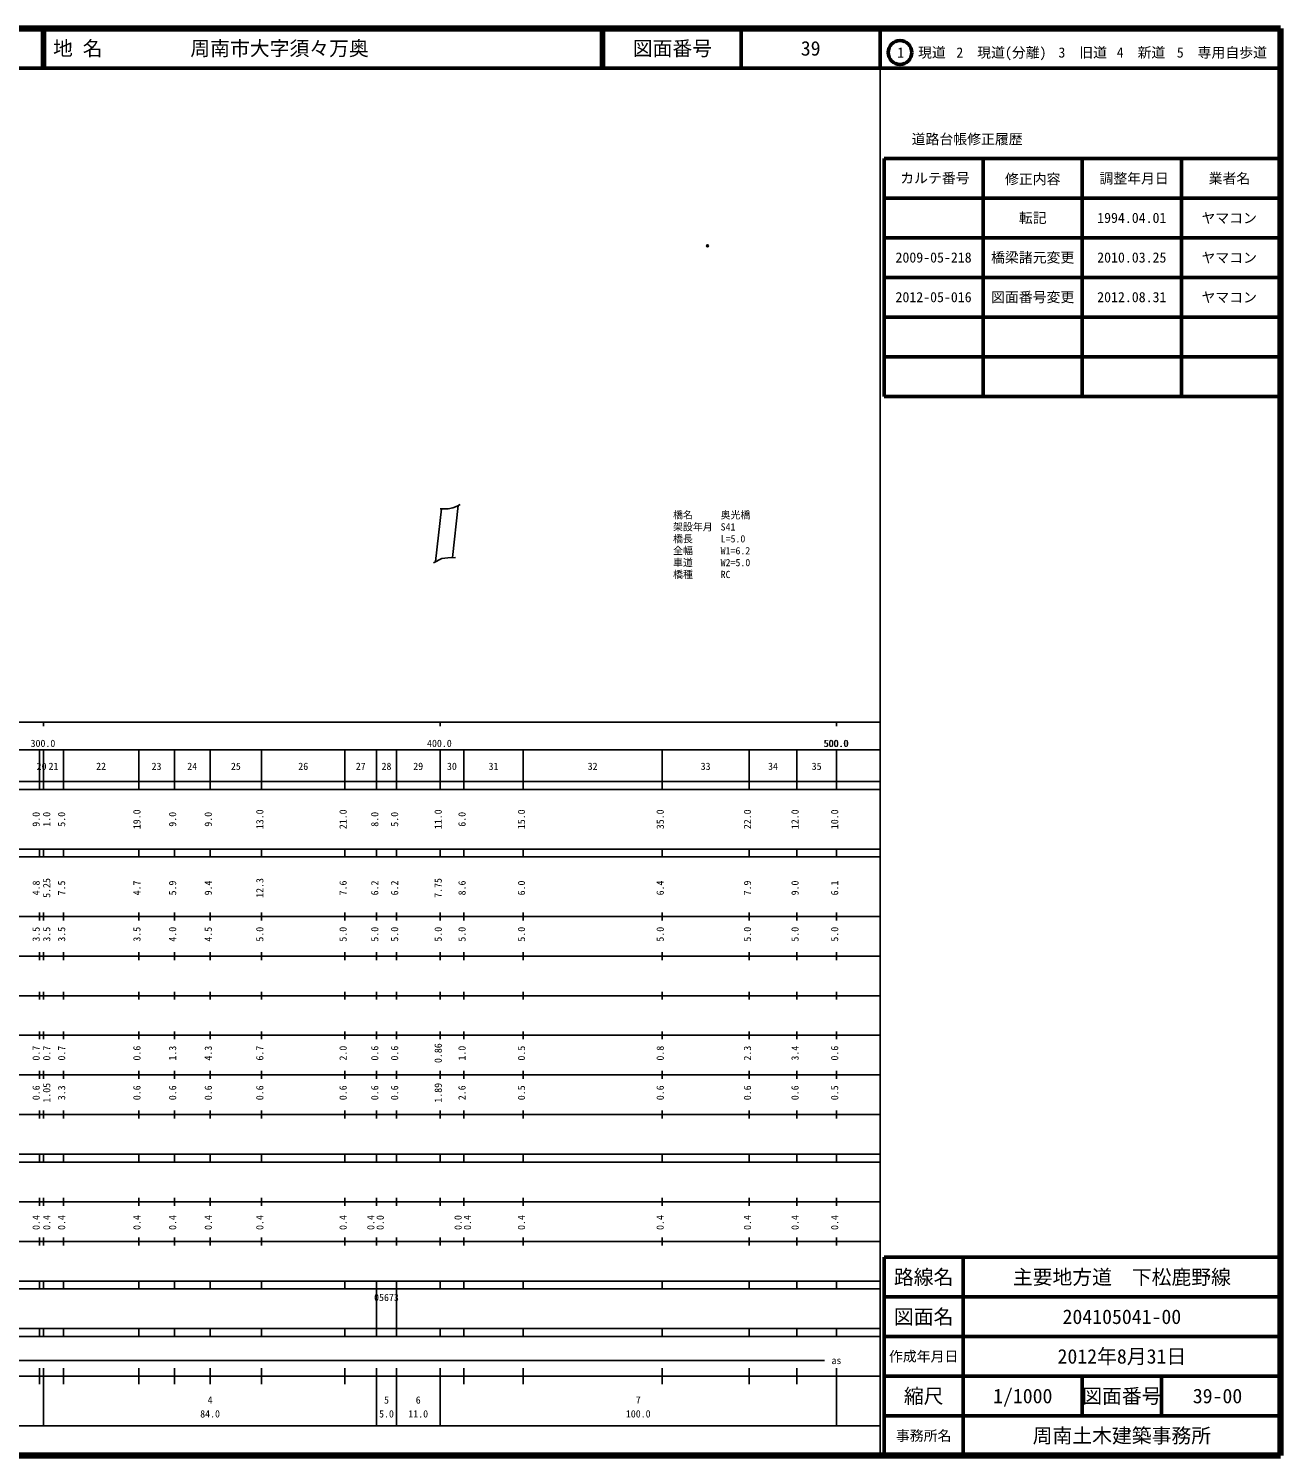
# Model space of a CAD drawing. Units: millimetres on the paper, with parts at other scales. Extents: x 40 to 680, y 20 to 380.
# Drawn here: x 364.2 to 680, y 20 to 380 of the extents above; entities that cross this region are included whole.
import ezdxf
from ezdxf.enums import TextEntityAlignment as Align

# ---------------------------------------------------------------- set-up
doc = ezdxf.new("R2010")
doc.units = ezdxf.units.MM
doc.header["$PDMODE"] = 32
doc.header["$PDSIZE"] = 0.5
for name, color, linetype in [('M-OTRS', 6, 'Continuous'), ('M-STR-HTXT', 7, 'Continuous'), ('M-TTL-TXT', 7, 'Continuous')]:
    doc.layers.add(name, color=color, linetype=linetype)
for name, color, linetype, lineweight in [('M-STR-STR1', 1, 'Continuous', 25), ('M-TTL', 2, 'Continuous', 140), ('M-TTL-BAND', 7, 'Continuous', 25), ('M-TTL-FRAM', 2, 'Continuous', 50), ('M-TTL-LINE', 7, 'Continuous', 50)]:
    doc.layers.add(name, color=color, linetype=linetype, lineweight=lineweight)
doc.styles.add('ＭＳ ゴシック', font='')
doc.styles.get('ＭＳ ゴシック').set_extended_font_data('MS Gothic')

msp = doc.modelspace()

# ---------------------------------------------------------------- linework, layer by layer
at = {"layer": 'M-OTRS'}
msp.add_point((535.479, 325.206), dxfattribs=at)
at = {"layer": 'M-STR-STR1'}
for p, q in [((472.566, 259.661), (471.156, 246.506)), ((466.864, 245.499), (468.388, 258.85))]:
    msp.add_line(p, q, dxfattribs=at)
for points in [[(468.044, 258.848), (470.067, 258.855), (471.221, 259.079), (472.304, 259.503), (473.046, 259.95)], [(466.319, 245.236), (468.488, 246.282), (469.992, 246.479), (471.877, 246.522)]]:
    msp.add_lwpolyline(points, dxfattribs=at)
at = {"layer": 'M-TTL'}
for p, q in [((680, 380), (40, 380)), ((680, 20), (680, 380)), ((40, 20), (680, 20))]:
    msp.add_line(p, q, dxfattribs=at)
at = {"layer": 'M-TTL-BAND'}
for p, q in [((579, 20), (579, 370)), ((40, 205), (579, 205)), ((368, 205), (368, 204)), ((468, 205), (468, 204)), ((568, 205), (568, 204)), ((68, 198), (579, 198)), ((367, 188), (367, 198)), ((368, 188), (368, 198)), ((373, 188), (373, 198)), ((392, 188), (392, 198)), ((401, 188), (401, 198)), ((410, 188), (410, 198)), ((423, 188), (423, 198)), ((444, 188), (444, 198)), ((452, 188), (452, 198)), ((457, 188), (457, 198)), ((468, 188), (468, 198)), ((474, 188), (474, 198)), ((489, 188), (489, 198)), ((524, 188), (524, 198)), ((546, 188), (546, 198)), ((558, 188), (558, 198)), ((568, 188), (568, 198)), ((40, 190), (579, 190)), ((40, 188), (579, 188)), ((40, 173), (579, 173)), ((367, 171), (367, 173)), ((368, 171), (368, 173)), ((373, 171), (373, 173)), ((392, 171), (392, 173)), ((401, 171), (401, 173)), ((410, 171), (410, 173)), ((423, 171), (423, 173)), ((444, 171), (444, 173)), ((452, 171), (452, 173)), ((457, 171), (457, 173)), ((468, 171), (468, 173)), ((474, 171), (474, 173)), ((489, 171), (489, 173)), ((524, 171), (524, 173)), ((546, 171), (546, 173)), ((558, 171), (558, 173)), ((568, 171), (568, 173)), ((40, 171), (579, 171)), ((40, 156), (579, 156)), ((367, 155), (367, 157)), ((368, 155), (368, 157)), ((373, 155), (373, 157)), ((392, 155), (392, 157)), ((401, 155), (401, 157)), ((410, 155), (410, 157)), ((423, 155), (423, 157)), ((444, 155), (444, 157)), ((452, 155), (452, 157)), ((457, 155), (457, 157)), ((468, 155), (468, 157)), ((474, 155), (474, 157)), ((489, 155), (489, 157)), ((524, 155), (524, 157)), ((546, 155), (546, 157)), ((558, 155), (558, 157)), ((568, 155), (568, 157)), ((46, 146), (579, 146)), ((367, 145), (367, 147)), ((368, 145), (368, 147)), ((373, 145), (373, 147)), ((392, 145), (392, 147)), ((401, 145), (401, 147)), ((410, 145), (410, 147)), ((423, 145), (423, 147)), ((444, 145), (444, 147)), ((452, 145), (452, 147)), ((457, 145), (457, 147)), ((468, 145), (468, 147)), ((474, 145), (474, 147)), ((489, 145), (489, 147)), ((524, 145), (524, 147)), ((546, 145), (546, 147)), ((558, 145), (558, 147)), ((568, 145), (568, 147)), ((367, 135), (367, 137)), ((368, 135), (368, 137)), ((373, 135), (373, 137)), ((392, 135), (392, 137)), ((401, 135), (401, 137)), ((410, 135), (410, 137)), ((423, 135), (423, 137)), ((444, 135), (444, 137)), ((452, 135), (452, 137)), ((457, 135), (457, 137)), ((468, 135), (468, 137)), ((474, 135), (474, 137)), ((489, 135), (489, 137)), ((524, 135), (524, 137)), ((546, 135), (546, 137)), ((558, 135), (558, 137)), ((568, 135), (568, 137)), ((52, 136), (579, 136)), ((46, 126), (579, 126)), ((367, 125), (367, 127)), ((368, 125), (368, 127)), ((373, 125), (373, 127)), ((392, 125), (392, 127)), ((401, 125), (401, 127)), ((410, 125), (410, 127)), ((423, 125), (423, 127)), ((444, 125), (444, 127)), ((452, 125), (452, 127)), ((457, 125), (457, 127)), ((468, 125), (468, 127)), ((474, 125), (474, 127)), ((489, 125), (489, 127)), ((524, 125), (524, 127)), ((546, 125), (546, 127)), ((558, 125), (558, 127)), ((568, 125), (568, 127)), ((52, 116), (579, 116)), ((367, 115), (367, 117)), ((368, 115), (368, 117)), ((373, 115), (373, 117)), ((392, 115), (392, 117)), ((401, 115), (401, 117)), ((410, 115), (410, 117)), ((423, 115), (423, 117)), ((444, 115), (444, 117)), ((452, 115), (452, 117)), ((457, 115), (457, 117)), ((468, 115), (468, 117)), ((474, 115), (474, 117)), ((489, 115), (489, 117)), ((524, 115), (524, 117)), ((546, 115), (546, 117)), ((558, 115), (558, 117)), ((568, 115), (568, 117)), ((46, 106), (579, 106)), ((367, 105), (367, 107)), ((368, 105), (368, 107)), ((373, 105), (373, 107)), ((392, 105), (392, 107)), ((401, 105), (401, 107)), ((410, 105), (410, 107)), ((423, 105), (423, 107)), ((444, 105), (444, 107)), ((452, 105), (452, 107)), ((457, 105), (457, 107)), ((468, 105), (468, 107)), ((474, 105), (474, 107)), ((489, 105), (489, 107)), ((524, 105), (524, 107)), ((546, 105), (546, 107)), ((558, 105), (558, 107)), ((568, 105), (568, 107)), ((40, 96), (579, 96)), ((40, 94), (579, 94)), ((367, 94), (367, 96)), ((368, 94), (368, 96)), ((373, 94), (373, 96)), ((392, 94), (392, 96)), ((401, 94), (401, 96)), ((410, 94), (410, 96)), ((423, 94), (423, 96)), ((444, 94), (444, 96)), ((452, 94), (452, 96)), ((457, 94), (457, 96)), ((468, 94), (468, 96)), ((474, 94), (474, 96)), ((489, 94), (489, 96)), ((524, 94), (524, 96)), ((546, 94), (546, 96)), ((558, 94), (558, 96)), ((568, 94), (568, 96)), ((49, 84), (579, 84)), ((367, 83), (367, 85)), ((368, 83), (368, 85)), ((373, 83), (373, 85)), ((392, 83), (392, 85)), ((401, 83), (401, 85)), ((410, 83), (410, 85)), ((423, 83), (423, 85)), ((444, 83), (444, 85)), ((452, 83), (452, 85)), ((457, 83), (457, 85)), ((468, 83), (468, 85)), ((474, 83), (474, 85)), ((489, 83), (489, 85)), ((524, 83), (524, 85)), ((546, 83), (546, 85)), ((558, 83), (558, 85)), ((568, 83), (568, 85)), ((40, 74), (579, 74)), ((367, 73), (367, 75)), ((368, 73), (368, 75)), ((373, 73), (373, 75)), ((392, 73), (392, 75)), ((401, 73), (401, 75)), ((410, 73), (410, 75)), ((423, 73), (423, 75)), ((444, 73), (444, 75)), ((452, 73), (452, 75)), ((457, 73), (457, 75)), ((468, 73), (468, 75)), ((474, 73), (474, 75)), ((489, 73), (489, 75)), ((524, 73), (524, 75)), ((546, 73), (546, 75)), ((558, 73), (558, 75)), ((568, 73), (568, 75)), ((40, 64), (579, 64)), ((40, 62), (579, 62)), ((367, 62), (367, 64)), ((368, 62), (368, 64)), ((373, 62), (373, 64)), ((392, 62), (392, 64)), ((401, 62), (401, 64)), ((410, 62), (410, 64)), ((423, 62), (423, 64)), ((444, 62), (444, 64)), ((452, 62), (452, 64)), ((452, 52), (452, 62)), ((457, 62), (457, 64)), ((457, 52), (457, 62)), ((468, 62), (468, 64)), ((474, 62), (474, 64)), ((489, 62), (489, 64)), ((524, 62), (524, 64)), ((546, 62), (546, 64)), ((558, 62), (558, 64)), ((568, 62), (568, 64)), ((40, 52), (579, 52)), ((367, 50), (367, 52)), ((368, 50), (368, 52)), ((373, 50), (373, 52)), ((392, 50), (392, 52)), ((401, 50), (401, 52)), ((410, 50), (410, 52)), ((423, 50), (423, 52)), ((444, 50), (444, 52)), ((452, 50), (452, 52)), ((457, 50), (457, 52)), ((468, 50), (468, 52)), ((474, 50), (474, 52)), ((489, 50), (489, 52)), ((524, 50), (524, 52)), ((546, 50), (546, 52)), ((558, 50), (558, 52)), ((568, 50), (568, 52)), ((40, 50), (579, 50)), ((71, 44), (565, 44)), ((40, 40), (579, 40)), ((367, 38), (367, 42)), ((368, 27.5), (368, 42)), ((373, 38), (373, 42)), ((392, 38), (392, 42)), ((401, 38), (401, 42)), ((410, 38), (410, 42)), ((423, 38), (423, 42)), ((444, 38), (444, 42)), ((452, 27.5), (452, 42)), ((457, 27.5), (457, 42)), ((468, 27.5), (468, 42)), ((474, 38), (474, 42)), ((489, 38), (489, 42)), ((524, 38), (524, 42)), ((546, 38), (546, 42)), ((558, 38), (558, 42)), ((568, 27.5), (568, 42)), ((68, 27.5), (579, 27.5))]:
    msp.add_line(p, q, dxfattribs=at)
at = {"layer": 'M-TTL-FRAM'}
for p, q in [((580, 347.197), (580, 287.197)), ((580, 347.197), (680, 347.197)), ((580, 287.197), (680, 287.197)), ((680, 70), (580, 70)), ((580, 70), (580, 20))]:
    msp.add_line(p, q, dxfattribs=at)
at = {"layer": 'M-TTL-LINE'}
for p, q in [((367.75, 380), (367.75, 370)), ((368.25, 380), (368.25, 370)), ((508.747, 380), (508.747, 370)), ((509.247, 380), (509.247, 370)), ((543.997, 380), (543.997, 370)), ((579, 380), (579, 370)), ((40, 370), (680, 370)), ((605, 347.197), (605, 287.197)), ((630, 347.197), (630, 287.197)), ((655, 347.197), (655, 287.197)), ((580, 337.197), (680, 337.197)), ((580, 327.197), (680, 327.197)), ((580, 317.197), (680, 317.197)), ((580, 307.197), (680, 307.197)), ((580, 297.197), (680, 297.197)), ((600, 70), (600, 20)), ((680, 60), (580, 60)), ((680, 50), (580, 50)), ((680, 40), (580, 40)), ((630, 40), (630, 30)), ((650, 40), (650, 30)), ((680, 30), (580, 30))]:
    msp.add_line(p, q, dxfattribs=at)
msp.add_circle((584.031, 373.958), 3, dxfattribs=at)

# ---------------------------------------------------------------- texts
at = {"layer": 'M-STR-HTXT', "style": 'ＭＳ ゴシック'}
for s, p in [('橋名', (526.786, 255.802)), ('奥光橋', (538.786, 255.802)), ('橋長', (526.786, 249.802)), ('架設年月', (526.786, 252.802)), ('S41', (538.786, 252.802)), ('L=5.0', (538.786, 249.802)), ('全幅', (526.786, 246.802)), ('W1=6.2', (538.786, 246.802)), ('車道', (526.786, 243.802)), ('W2=5.0', (538.786, 243.802)), ('橋種', (526.786, 240.802)), ('RC', (538.786, 240.802))]:
    msp.add_text(s, height=1.833, dxfattribs=at).set_placement(p, align=Align.BOTTOM_LEFT)
at = {"layer": 'M-TTL-BAND', "style": 'ＭＳ ゴシック'}
for s, p in [('300.0', (367.844, 198.195)), ('400.0', (467.844, 198.195)), ('500.0', (567.844, 198.195)), ('500.0', (568, 198.195)), ('20', (367.5, 192.405)), ('21', (370.5, 192.405)), ('22', (382.5, 192.405)), ('23', (396.5, 192.405)), ('24', (405.5, 192.405)), ('25', (416.5, 192.405)), ('26', (433.5, 192.405)), ('27', (448, 192.405)), ('28', (454.5, 192.405)), ('29', (462.5, 192.405)), ('30', (471, 192.405)), ('31', (481.5, 192.405)), ('32', (506.5, 192.405)), ('33', (535, 192.405)), ('34', (552, 192.405)), ('35', (563, 192.405)), ('as', (568, 42.5)), ('4', (410, 32.523)), ('5', (454.5, 32.523)), ('6', (462.5, 32.523)), ('7', (518, 32.523)), ('84.0', (410, 29.033)), ('5.0', (454.5, 29.033)), ('11.0', (462.5, 29.033)), ('100.0', (518, 29.033))]:
    msp.add_text(s, height=1.833, dxfattribs=at).set_placement(p, align=Align.BOTTOM_CENTER)
for s, p in [('9.0', (367.577, 180.5)), ('1.0', (370.244, 180.5)), ('5.0', (374, 180.5)), ('19.0', (393, 180.5)), ('9.0', (402, 180.5)), ('9.0', (411, 180.5)), ('13.0', (424, 180.5)), ('21.0', (445, 180.5)), ('8.0', (453, 180.5)), ('5.0', (458, 180.5)), ('11.0', (469, 180.5)), ('6.0', (475, 180.5)), ('15.0', (490, 180.5)), ('35.0', (525, 180.5)), ('22.0', (547, 180.5)), ('12.0', (559, 180.5)), ('10.0', (569, 180.5)), ('4.8', (367.577, 163.174)), ('5.25', (370.244, 163.174)), ('7.5', (374, 163.174)), ('4.7', (393, 163.174)), ('5.9', (402, 163.174)), ('9.4', (411, 163.174)), ('12.3', (424, 163.174)), ('7.6', (445, 163.174)), ('6.2', (453, 163.174)), ('6.2', (458, 163.174)), ('7.75', (469, 163.174)), ('8.6', (475, 163.174)), ('6.0', (490, 163.174)), ('6.4', (525, 163.174)), ('7.9', (547, 163.174)), ('9.0', (559, 163.174)), ('6.1', (569, 163.174)), ('3.5', (367.577, 151.5)), ('3.5', (370.244, 151.5)), ('3.5', (374, 151.5)), ('3.5', (393, 151.5)), ('4.0', (402, 151.5)), ('4.5', (411, 151.5)), ('5.0', (424, 151.5)), ('5.0', (445, 151.5)), ('5.0', (453, 151.5)), ('5.0', (458, 151.5)), ('5.0', (469, 151.5)), ('5.0', (475, 151.5)), ('5.0', (490, 151.5)), ('5.0', (525, 151.5)), ('5.0', (547, 151.5)), ('5.0', (559, 151.5)), ('5.0', (569, 151.5)), ('0.7', (367.577, 121.5)), ('0.7', (370.244, 121.5)), ('0.7', (374, 121.5)), ('0.6', (393, 121.5)), ('1.3', (402, 121.5)), ('4.3', (411, 121.5)), ('6.7', (424, 121.5)), ('2.0', (445, 121.5)), ('0.6', (453, 121.5)), ('0.6', (458, 121.5)), ('0.86', (469, 121.5)), ('1.0', (475, 121.5)), ('0.5', (490, 121.5)), ('0.8', (525, 121.5)), ('2.3', (547, 121.5)), ('3.4', (559, 121.5)), ('0.6', (569, 121.5)), ('0.6', (367.577, 111.5)), ('1.05', (370.244, 111.5)), ('3.3', (374, 111.5)), ('0.6', (393, 111.5)), ('0.6', (402, 111.5)), ('0.6', (411, 111.5)), ('0.6', (424, 111.5)), ('0.6', (445, 111.5)), ('0.6', (453, 111.5)), ('0.6', (458, 111.5)), ('1.89', (469, 111.5)), ('2.6', (475, 111.5)), ('0.5', (490, 111.5)), ('0.6', (525, 111.5)), ('0.6', (547, 111.5)), ('0.6', (559, 111.5)), ('0.5', (569, 111.5)), ('0.4', (367.577, 78.764)), ('0.4', (370.244, 78.764)), ('0.4', (374, 78.764)), ('0.4', (393, 78.764)), ('0.4', (402, 78.764)), ('0.4', (411, 78.764)), ('0.4', (424, 78.764)), ('0.4', (445, 78.764)), ('0.4', (452, 78.764)), ('0.0', (454.37, 78.764)), ('0.0', (474, 78.764)), ('0.4', (476.37, 78.764)), ('0.4', (490, 78.764)), ('0.4', (525, 78.764)), ('0.4', (547, 78.764)), ('0.4', (559, 78.764)), ('0.4', (569, 78.764))]:
    msp.add_text(s, height=1.833, rotation=90, dxfattribs=at).set_placement(p, align=Align.BOTTOM_CENTER)
msp.add_text('05673', height=1.833, dxfattribs=at).set_placement((451.375, 58.405), align=Align.BOTTOM_LEFT)
at = {"layer": 'M-TTL-TXT', "style": 'ＭＳ ゴシック'}
for s, p in [('地 名', (370.38, 375)), ('周南市大字須々万奥', (405.024, 375))]:
    msp.add_text(s, height=3.666, dxfattribs=at).set_placement(p, align=Align.MIDDLE_LEFT)
for s, height, p in [('図面番号', 3.666, (526.622, 375)), ('39', 3.666, (561.497, 375)), ('1\u3000現道', 2.566, (589.448, 373.958)), ('2\u3000現道(分離)', 2.566, (609.619, 373.958)), ('3\u3000旧道', 2.566, (630.121, 373.958)), ('4\u3000新道', 2.566, (644.824, 373.958)), ('5\u3000専用自歩道', 2.566, (665.228, 373.958)), ('道路台帳修正履歴', 2.566, (600.968, 352.113)), ('カルテ番号', 2.566, (592.839, 342.277)), ('修正内容', 2.566, (617.509, 342.023)), ('調整年月日', 2.566, (643.089, 342.197)), ('業者名', 2.566, (667.134, 342.197)), ('転記', 2.566, (617.5, 332.245)), ('1994.04.01', 2.566, (642.5, 332.245)), ('ヤマコン', 2.566, (667.077, 332.189)), ('2009-05-218', 2.566, (592.5, 322.245)), ('橋梁諸元変更', 2.566, (617.5, 322.245)), ('2010.03.25', 2.566, (642.5, 322.245)), ('ヤマコン', 2.566, (667.077, 322.189)), ('2012-05-016', 2.566, (592.5, 312.245)), ('図面番号変更', 2.566, (617.5, 312.245)), ('2012.08.31', 2.566, (642.5, 312.245)), ('ヤマコン', 2.566, (667.077, 312.189)), ('路線名', 3.666, (590, 65)), ('路線名', 3.666, (590, 65)), ('主要地方道\u3000下松鹿野線', 3.666, (640, 65)), ('図面名', 3.666, (590, 55)), ('図面名', 3.666, (590, 55)), ('204105041-00', 3.666, (640, 55)), ('2012年8月31日', 3.666, (640, 45)), ('作成年月日', 2.566, (590, 45)), ('作成年月日', 2.566, (590, 45)), ('縮尺', 3.666, (590, 35)), ('縮尺', 3.666, (590, 35)), ('1/1000', 3.666, (615, 35)), ('図面番号', 3.666, (640, 35)), ('図面番号', 3.666, (640, 35)), ('39-00', 3.666, (664.125, 35)), ('事務所名', 2.566, (590, 25)), ('事務所名', 2.566, (590, 25)), ('周南土木建築事務所', 3.666, (640, 25))]:
    msp.add_text(s, height=height, dxfattribs=at).set_placement(p, align=Align.MIDDLE_CENTER)

doc.saveas('drawing.dxf')
